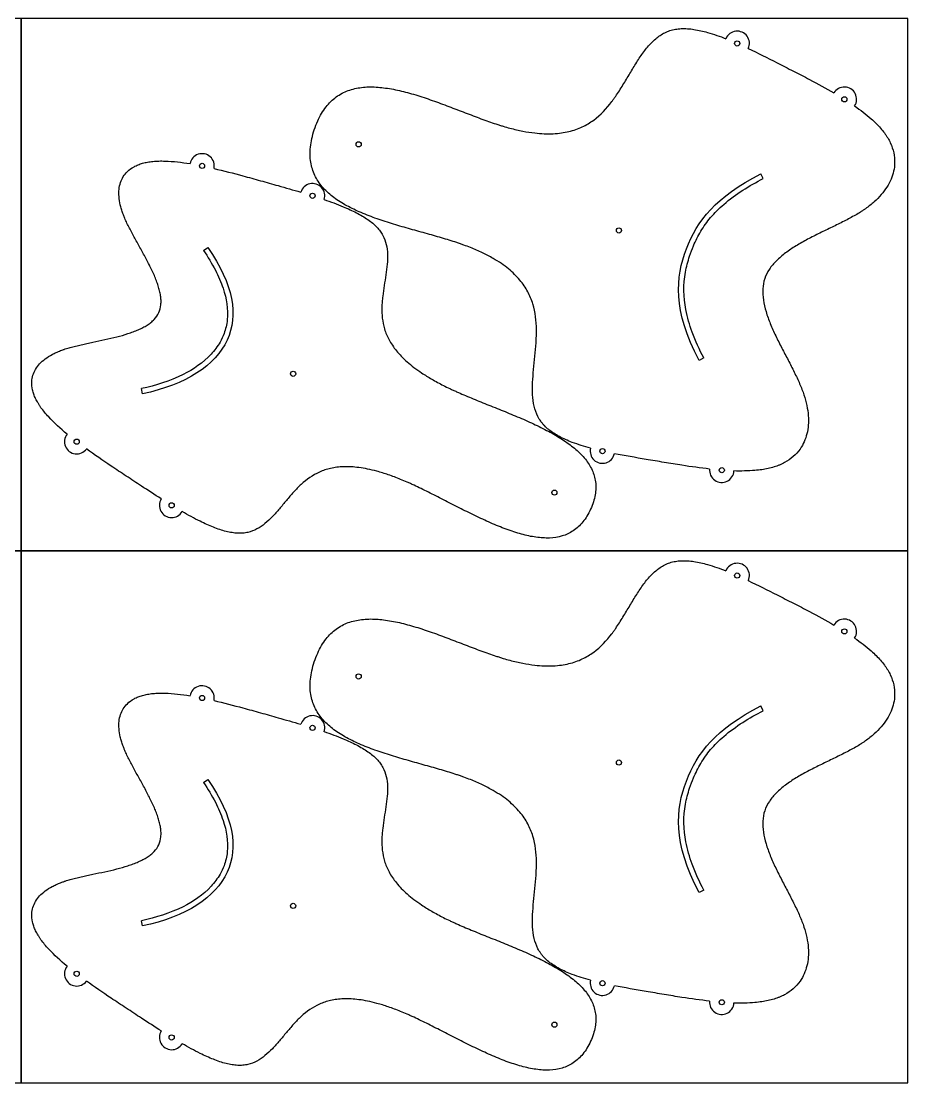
# Model space of a CAD drawing. Header units: inches. Extents: x 132 to 1257, y -131 to 658.
# Drawn here: x 850.9 to 950.9, y -10.6 to 109.1 of the extents above; entities that cross this region are included whole.
import ezdxf

# ---------------------------------------------------------------- set-up
doc = ezdxf.new("R2010")
doc.units = ezdxf.units.IN
doc.header["$MEASUREMENT"] = 0
doc.layers.add('Default', color=7, linetype='Continuous', true_color=0x000000)

msp = doc.modelspace()

# ---------------------------------------------------------------- linework, layer by layer
for p, q in [((934.62, 91.39), (934.35, 91.93)), ((871.48, 83.28), (871.98, 83.62)), ((927.92, 71.16), (927.38, 70.87)), ((864.59, 67.11), (864.47, 67.71)), ((934.62, 31.39), (934.35, 31.93)), ((871.48, 23.28), (871.98, 23.62)), ((927.92, 11.16), (927.38, 10.87)), ((864.59, 7.11), (864.47, 7.71))]:
    msp.add_line(p, q)
for centre in [(931.68, 106.63), (943.77, 100.33), (888.98, 95.25), (871.32, 92.82), (883.78, 89.45), (918.34, 85.54), (881.59, 69.38), (857.18, 61.72), (916.48, 60.66), (929.94, 58.51), (911.06, 55.98), (867.89, 54.54), (931.68, 46.63), (943.77, 40.33), (888.98, 35.25), (871.32, 32.82), (883.78, 29.45), (918.34, 25.54), (881.59, 9.38), (857.18, 1.72), (916.48, 0.66), (929.94, -1.49), (911.06, -4.02), (867.89, -5.46)]:
    msp.add_circle(centre, 0.291)
for centre, start, end in [((931.68, 106.63), 335.4871, 157.21), ((943.77, 100.33), 326.8059, 148.8202), ((871.32, 92.82), 347.7637, 169.0093), ((883.78, 89.45), 341.9477, 162.993), ((857.18, 61.72), 142.059, 323.3104), ((916.48, 60.66), 166.1957, 347.9195), ((929.94, 58.51), 174.5864, 356.5986), ((867.89, 54.54), 148.0812, 329.1259), ((931.68, 46.63), 335.4871, 157.21), ((943.77, 40.33), 326.8059, 148.8202), ((871.32, 32.82), 347.7637, 169.0093), ((883.78, 29.45), 341.9477, 162.993), ((857.18, 1.72), 142.059, 323.3104), ((916.48, 0.66), 166.1957, 347.9195), ((929.94, -1.49), 174.5864, 356.5986), ((867.89, -5.46), 148.0812, 329.1259)]:
    msp.add_arc(centre, 1.38, start, end)
for points, knots in [([(915.14, 60.99), (914.44, 61.18), (913.75, 61.39), (912.82, 61.74), (912.58, 61.85), (912.09, 62.06), (911.86, 62.17), (911.41, 62.41), (911.2, 62.54), (910.79, 62.8), (910.6, 62.93), (910.25, 63.22), (910.09, 63.37), (909.86, 63.61), (909.79, 63.69), (909.65, 63.85), (909.59, 63.93), (909.41, 64.19), (909.3, 64.36), (909.02, 64.92), (908.88, 65.31), (908.69, 66.14), (908.64, 66.58), (908.58, 67.47), (908.59, 67.94), (908.63, 68.88), (908.67, 69.37), (908.76, 70.35), (908.81, 70.85), (908.91, 71.85), (908.96, 72.35), (909.01, 73.11), (909.02, 73.36), (909.03, 73.73), (909.04, 73.86), (909.04, 74.1), (909.04, 74.23), (909.03, 75.33), (908.92, 76.3), (908.49, 77.73), (908.3, 78.18), (907.81, 79.1), (907.51, 79.54), (906.98, 80.17), (906.78, 80.38), (906.36, 80.8), (906.12, 81.01), (905.63, 81.42), (905.36, 81.62), (904.78, 82.01), (904.47, 82.2), (903.77, 82.61), (903.37, 82.82), (902.52, 83.23), (902.06, 83.43), (901.35, 83.71), (901.1, 83.8), (900.78, 83.92), (900.72, 83.94), (900.59, 83.99), (900.52, 84.01), (900.32, 84.08), (900.18, 84.13), (899.77, 84.26), (899.49, 84.35), (898.92, 84.53), (898.62, 84.62), (898.03, 84.79), (897.73, 84.88), (897.12, 85.05), (896.81, 85.14), (895.86, 85.4), (895.23, 85.58), (893.96, 85.94), (893.32, 86.13), (892.07, 86.52), (891.44, 86.72), (890.23, 87.15), (889.63, 87.39), (888.51, 87.88), (887.96, 88.15), (886.95, 88.72), (886.47, 89.03), (885.61, 89.7), (885.22, 90.07), (884.55, 90.86), (884.27, 91.29), (883.82, 92.22), (883.67, 92.71), (883.54, 93.5), (883.51, 93.78), (883.5, 94.35), (883.51, 94.65), (883.58, 95.26), (883.63, 95.58), (883.78, 96.23), (883.87, 96.57), (883.98, 96.9), (884.09, 97.24), (884.22, 97.56), (884.49, 98.18), (884.64, 98.46), (884.95, 98.99), (885.12, 99.24), (885.47, 99.69), (885.65, 99.9), (886.23, 100.45), (886.65, 100.76), (887.56, 101.24), (888.04, 101.42), (889.05, 101.65), (889.58, 101.71), (890.68, 101.74), (891.24, 101.7), (892.4, 101.56), (892.99, 101.45), (894.2, 101.17), (894.81, 101.01), (896.04, 100.63), (896.67, 100.42), (897.91, 99.99), (898.53, 99.75), (899.77, 99.29), (900.38, 99.05), (901.29, 98.7), (901.59, 98.59), (902.19, 98.36), (902.48, 98.25), (903.06, 98.04), (903.35, 97.93), (903.92, 97.73), (904.19, 97.64), (904.61, 97.5), (904.75, 97.46), (904.95, 97.39), (905.01, 97.37), (905.15, 97.33), (905.21, 97.31), (905.54, 97.21), (905.79, 97.14), (906.53, 96.95), (907.02, 96.83), (907.95, 96.65), (908.39, 96.58), (909.2, 96.49), (909.56, 96.46), (910.26, 96.43), (910.59, 96.43), (911.24, 96.46), (911.55, 96.49), (912.14, 96.58), (912.42, 96.63), (913.22, 96.82), (913.73, 97), (914.66, 97.44), (915.09, 97.69), (916.29, 98.58), (916.95, 99.29), (917.62, 100.17), (917.69, 100.27), (917.84, 100.47), (917.91, 100.57), (918.12, 100.88), (918.26, 101.09), (918.67, 101.73), (918.93, 102.16), (919.45, 103.02), (919.7, 103.45), (920.21, 104.29), (920.47, 104.71), (921, 105.49), (921.28, 105.87), (921.85, 106.55), (922.16, 106.87), (922.81, 107.42), (923.15, 107.66), (923.71, 107.93), (923.9, 108.01), (924.19, 108.11), (924.3, 108.14), (924.5, 108.19), (924.61, 108.21), (924.93, 108.27), (925.15, 108.29), (925.6, 108.31), (925.84, 108.3), (926.32, 108.27), (926.56, 108.25), (927.06, 108.17), (927.32, 108.12), (927.84, 108.01), (928.09, 107.94), (929.05, 107.67), (929.73, 107.43), (930.41, 107.16)], [22.654299, 22.654299, 22.654299, 22.654299, 25.624027, 25.624027, 26.717217, 26.717217, 27.790757, 27.790757, 28.804588, 28.804588, 29.761763, 29.761763, 30.669158, 30.669158, 31.107817, 31.107817, 31.538749, 31.538749, 32.388353, 32.388353, 34.101678, 34.101678, 35.893377, 35.893377, 37.794652, 37.794652, 39.791087, 39.791087, 41.84629, 41.84629, 43.930282, 43.930282, 44.966261, 44.966261, 45.481062, 45.481062, 45.993384, 45.993384, 50.036979, 50.036979, 52.08727, 52.08727, 54.281599, 54.281599, 55.467806, 55.467806, 56.737891, 56.737891, 58.108935, 58.108935, 59.597778, 59.597778, 61.44257, 61.44257, 63.48157, 63.48157, 64.581653, 64.581653, 64.865377, 64.865377, 65.152636, 65.152636, 65.737396, 65.737396, 66.944936, 66.944936, 68.197135, 68.197135, 69.48663, 69.48663, 70.805834, 70.805834, 73.502462, 73.502462, 76.217794, 76.217794, 78.89772, 78.89772, 81.488987, 81.488987, 83.94866, 83.94866, 86.254293, 86.254293, 88.418413, 88.418413, 90.505477, 90.505477, 92.638756, 92.638756, 93.769087, 93.769087, 94.976591, 94.976591, 96.283992, 96.283992, 97.712362, 97.712362, 97.712362, 99.140946, 99.140946, 100.448528, 100.448528, 101.656188, 101.656188, 102.786663, 102.786663, 104.920237, 104.920237, 107.007648, 107.007648, 109.172192, 109.172192, 111.478317, 111.478317, 113.938523, 113.938523, 116.530327, 116.530327, 119.210757, 119.210757, 121.92653, 121.92653, 124.623497, 124.623497, 125.942823, 125.942823, 127.232405, 127.232405, 128.484651, 128.484651, 129.692198, 129.692198, 130.276945, 130.276945, 130.564194, 130.564194, 130.847906, 130.847906, 131.947934, 131.947934, 133.98681, 133.98681, 135.831468, 135.831468, 137.319679, 137.319679, 138.690181, 138.690181, 139.959805, 139.959805, 141.145621, 141.145621, 143.339332, 143.339332, 145.389148, 145.389148, 149.431898, 149.431898, 149.944115, 149.944115, 150.45881, 150.45881, 151.494574, 151.494574, 153.578136, 153.578136, 155.632949, 155.632949, 157.629028, 157.629028, 159.530007, 159.530007, 161.321451, 161.321451, 163.034475, 163.034475, 163.883876, 163.883876, 164.314682, 164.314682, 164.753197, 164.753197, 165.660264, 165.660264, 166.617058, 166.617058, 167.630468, 167.630468, 168.703558, 168.703558, 169.796393, 169.796393, 172.770935, 172.770935, 172.770935, 172.770935]), ([(932.93, 106.05), (934, 105.55), (935.1, 105), (936.49, 104.29), (936.79, 104.14), (937.41, 103.82), (937.71, 103.67), (938.63, 103.2), (939.23, 102.89), (940.77, 102.08), (941.7, 101.57), (942.59, 101.05)], [176.525319, 176.525319, 176.525319, 176.525319, 181.504471, 181.504471, 182.918239, 182.918239, 184.3319, 184.3319, 187.138074, 187.138074, 191.454008, 191.454008, 191.454008, 191.454008]), ([(944.93, 99.58), (945.58, 99.12), (946.21, 98.65), (946.99, 97.96), (947.17, 97.78), (947.53, 97.43), (947.69, 97.26), (948, 96.9), (948.15, 96.72), (948.35, 96.44), (948.42, 96.35), (948.51, 96.21), (948.54, 96.17), (948.6, 96.08), (948.63, 96.03), (948.76, 95.8), (948.86, 95.62), (949.12, 95.06), (949.25, 94.69), (949.42, 93.92), (949.45, 93.54), (949.43, 92.52), (949.29, 91.91), (948.91, 91.02), (948.75, 90.72), (948.38, 90.14), (948.17, 89.85), (947.69, 89.29), (947.42, 89.02), (946.82, 88.49), (946.49, 88.23), (946.07, 87.93), (945.98, 87.87), (945.84, 87.78), (945.79, 87.75), (945.7, 87.68), (945.65, 87.65), (945.41, 87.5), (945.22, 87.38), (944.81, 87.15), (944.6, 87.04), (944.18, 86.81), (943.96, 86.7), (943.3, 86.36), (942.84, 86.13), (941.93, 85.69), (941.46, 85.47), (940.54, 85.02), (940.08, 84.78), (939.18, 84.31), (938.74, 84.06), (937.91, 83.55), (937.51, 83.29), (936.77, 82.73), (936.42, 82.44), (935.81, 81.83), (935.54, 81.51), (935.09, 80.84), (934.91, 80.48), (934.66, 79.73), (934.59, 79.34), (934.55, 78.53), (934.58, 78.11), (934.7, 77.25), (934.81, 76.81), (935.07, 75.93), (935.24, 75.47), (935.6, 74.57), (935.81, 74.11), (936.24, 73.2), (936.48, 72.73), (936.95, 71.82), (937.19, 71.37), (937.66, 70.47), (937.89, 70.01), (938.22, 69.35), (938.33, 69.13), (938.54, 68.69), (938.63, 68.47), (938.82, 68.05), (938.91, 67.83), (939.01, 67.57), (939.03, 67.52), (939.07, 67.41), (939.09, 67.36), (939.14, 67.2), (939.18, 67.1), (939.34, 66.6), (939.45, 66.2), (939.61, 65.42), (939.67, 65.04), (939.72, 64.3), (939.72, 63.95), (939.67, 63.26), (939.62, 62.93), (939.39, 61.99), (939.14, 61.41), (938.56, 60.58), (938.3, 60.29), (937.71, 59.78), (937.38, 59.55), (936.85, 59.26), (936.66, 59.17), (936.41, 59.07), (936.36, 59.05), (936.26, 59.01), (936.21, 58.99), (936.05, 58.93), (935.95, 58.9), (935.62, 58.8), (935.39, 58.74), (934.93, 58.64), (934.69, 58.6), (934.2, 58.53), (933.94, 58.5), (932.9, 58.41), (932.12, 58.4), (931.32, 58.42)], [195.225961, 195.225961, 195.225961, 195.225961, 198.45186, 198.45186, 199.501694, 199.501694, 200.501773, 200.501773, 201.451212, 201.451212, 201.909082, 201.909082, 202.133851, 202.133851, 202.356021, 202.356021, 203.220879, 203.220879, 204.861406, 204.861406, 206.432272, 206.432272, 209.033486, 209.033486, 210.40788, 210.40788, 211.873517, 211.873517, 213.452669, 213.452669, 215.162851, 215.162851, 215.612916, 215.612916, 215.841362, 215.841362, 216.072118, 216.072118, 217.017786, 217.017786, 217.996346, 217.996346, 219.003373, 219.003373, 221.070869, 221.070869, 223.194958, 223.194958, 225.309078, 225.309078, 227.368774, 227.368774, 229.332615, 229.332615, 231.172169, 231.172169, 232.884642, 232.884642, 234.510237, 234.510237, 236.135311, 236.135311, 237.847192, 237.847192, 239.686068, 239.686068, 241.649171, 241.649171, 243.708114, 243.708114, 245.821516, 245.821516, 247.944976, 247.944976, 250.011991, 250.011991, 251.018833, 251.018833, 251.997252, 251.997252, 252.942822, 252.942822, 253.173559, 253.173559, 253.401989, 253.401989, 253.852024, 253.852024, 255.562118, 255.562118, 257.141211, 257.141211, 258.606786, 258.606786, 259.981075, 259.981075, 262.581718, 262.581718, 264.152615, 264.152615, 265.792936, 265.792936, 266.657613, 266.657613, 266.87973, 266.87973, 267.104444, 267.104444, 267.562199, 267.562199, 268.511395, 268.511395, 269.511227, 269.511227, 270.560825, 270.560825, 273.794095, 273.794095, 273.794095, 273.794095]), ([(856.09, 62.57), (855.36, 63.2), (854.66, 63.82), (853.86, 64.68), (853.71, 64.86), (853.42, 65.21), (853.28, 65.38), (853.09, 65.64), (853.03, 65.73), (852.95, 65.86), (852.92, 65.9), (852.87, 65.99), (852.84, 66.03), (852.72, 66.24), (852.62, 66.41), (852.47, 66.74), (852.4, 66.91), (852.28, 67.24), (852.24, 67.4), (852.13, 67.87), (852.1, 68.18), (852.15, 68.99), (852.29, 69.45), (852.67, 70.1), (852.82, 70.31), (853.19, 70.7), (853.4, 70.89), (853.87, 71.24), (854.14, 71.41), (854.56, 71.63), (854.71, 71.71), (855.03, 71.85), (855.19, 71.92), (855.44, 72.02), (855.53, 72.05), (855.66, 72.1), (855.71, 72.11), (855.8, 72.15), (855.84, 72.16), (856.08, 72.24), (856.27, 72.3), (856.66, 72.41), (856.86, 72.46), (857.27, 72.56), (857.48, 72.61), (857.91, 72.71), (858.12, 72.76), (858.56, 72.85), (858.78, 72.9), (859.45, 73.04), (859.9, 73.13), (860.8, 73.33), (861.25, 73.43), (862.12, 73.65), (862.54, 73.77), (863.16, 73.97), (863.36, 74.04), (863.75, 74.19), (863.94, 74.26), (864.3, 74.42), (864.48, 74.5), (864.81, 74.68), (864.97, 74.77), (865.28, 74.96), (865.42, 75.06), (865.68, 75.28), (865.81, 75.39), (866.14, 75.73), (866.32, 75.98), (866.58, 76.56), (866.65, 76.86), (866.69, 77.33), (866.7, 77.5), (866.68, 77.84), (866.66, 78.01), (866.61, 78.37), (866.57, 78.55), (866.49, 78.91), (866.43, 79.1), (866.32, 79.48), (866.25, 79.67), (866.1, 80.06), (866.02, 80.25), (865.77, 80.85), (865.57, 81.25), (865.17, 82.05), (864.95, 82.46), (864.51, 83.26), (864.29, 83.66), (863.96, 84.26), (863.84, 84.46), (863.63, 84.85), (863.52, 85.04), (863.32, 85.43), (863.22, 85.62), (863.02, 86), (862.93, 86.18), (862.76, 86.55), (862.68, 86.73), (862.58, 86.96), (862.56, 87.01), (862.52, 87.09), (862.51, 87.14), (862.46, 87.27), (862.42, 87.36), (862.33, 87.61), (862.27, 87.78), (862.18, 88.11), (862.13, 88.28), (862.03, 88.74), (861.98, 89.05), (861.93, 89.64), (861.93, 89.92), (861.99, 90.45), (862.04, 90.71), (862.28, 91.42), (862.54, 91.83), (863.12, 92.39), (863.37, 92.58), (863.79, 92.81), (863.95, 92.88), (864.27, 93.01), (864.44, 93.07), (864.8, 93.17), (864.98, 93.21), (865.37, 93.28), (865.58, 93.31), (866, 93.35), (866.22, 93.36), (866.68, 93.38), (866.91, 93.37), (868.08, 93.34), (869.02, 93.22), (869.97, 93.08)], [198.121418, 198.121418, 198.121418, 198.121418, 202.286727, 202.286727, 203.327809, 203.327809, 204.302111, 204.302111, 204.765866, 204.765866, 204.991718, 204.991718, 205.213663, 205.213663, 206.063558, 206.063558, 206.858351, 206.858351, 207.605351, 207.605351, 208.99399, 208.99399, 211.179676, 211.179676, 212.31818, 212.31818, 213.55816, 213.55816, 214.935147, 214.935147, 215.68524, 215.68524, 216.478522, 216.478522, 216.89182, 216.89182, 217.102761, 217.102761, 217.316598, 217.316598, 218.199979, 218.199979, 219.12368, 219.12368, 220.081668, 220.081668, 221.067187, 221.067187, 222.073012, 222.073012, 224.115392, 224.115392, 226.140432, 226.140432, 228.093761, 228.093761, 229.031971, 229.031971, 229.933902, 229.933902, 230.795226, 230.795226, 231.61095, 231.61095, 232.383043, 232.383043, 233.114848, 233.114848, 234.498228, 234.498228, 235.881156, 235.881156, 236.612701, 236.612701, 237.384503, 237.384503, 238.199907, 238.199907, 239.060885, 239.060885, 239.962451, 239.962451, 240.900284, 240.900284, 242.852861, 242.852861, 244.877191, 244.877191, 246.918965, 246.918965, 247.924546, 247.924546, 248.909868, 248.909868, 249.867711, 249.867711, 250.791322, 250.791322, 251.674671, 251.674671, 251.888509, 251.888509, 252.099453, 252.099453, 252.512761, 252.512761, 253.306074, 253.306074, 254.056209, 254.056209, 255.4333, 255.4333, 256.673355, 256.673355, 257.811834, 257.811834, 259.996799, 259.996799, 261.385103, 261.385103, 262.13182, 262.13182, 262.92628, 262.92628, 263.7758, 263.7758, 264.688224, 264.688224, 265.66237, 265.66237, 266.703334, 266.703334, 270.876937, 270.876937, 270.876937, 270.876937]), ([(872.67, 92.53), (873.76, 92.27), (874.85, 91.99), (876.59, 91.52), (877.25, 91.34), (878.24, 91.06), (878.57, 90.97), (879.23, 90.78), (879.57, 90.69), (880.75, 90.35), (881.61, 90.11), (882.46, 89.86)], [274.979418, 274.979418, 274.979418, 274.979418, 279.962579, 279.962579, 282.991769, 282.991769, 284.518154, 284.518154, 286.044737, 286.044737, 289.987569, 289.987569, 289.987569, 289.987569]), ([(927.92, 71.16), (927.42, 72.1), (926.61, 73.87), (925.65, 77.11), (925.58, 80.08), (926.22, 82.46), (926.81, 84), (927.55, 85.49), (928.68, 87.08), (930.91, 89.28), (933.04, 90.58), (934.62, 91.39)], [0, 0, 0, 0, 1.051159, 1.918551, 3.309378, 3.926598, 4.331135, 4.934054, 5.560341, 6.2507, 8.000106, 8.000106, 8.000106, 8.000106]), ([(885.09, 89.03), (885.82, 88.78), (886.54, 88.51), (887.5, 88.11), (887.76, 88), (888.25, 87.77), (888.49, 87.66), (888.96, 87.42), (889.19, 87.29), (889.62, 87.03), (889.83, 86.9), (890.21, 86.63), (890.4, 86.5), (890.73, 86.21), (890.89, 86.07), (891.18, 85.77), (891.3, 85.62), (891.53, 85.31), (891.63, 85.15), (891.89, 84.66), (892.01, 84.32), (892.18, 83.6), (892.22, 83.24), (892.25, 82.49), (892.23, 82.11), (892.17, 81.34), (892.11, 80.94), (891.99, 80.15), (891.93, 79.74), (891.8, 78.93), (891.74, 78.53), (891.67, 77.91), (891.65, 77.71), (891.61, 77.3), (891.6, 77.09), (891.58, 76.05), (891.66, 75.24), (892.03, 74), (892.2, 73.6), (892.53, 72.99), (892.65, 72.79), (892.93, 72.37), (893.08, 72.17), (893.42, 71.75), (893.6, 71.55), (894, 71.13), (894.22, 70.93), (894.69, 70.51), (894.95, 70.3), (895.5, 69.89), (895.79, 69.68), (896.46, 69.23), (896.84, 69), (897.66, 68.53), (898.1, 68.29), (898.78, 67.94), (899.02, 67.83), (899.32, 67.68), (899.38, 67.65), (899.51, 67.59), (899.57, 67.56), (899.77, 67.48), (899.9, 67.42), (900.3, 67.24), (900.56, 67.12), (901.12, 66.89), (901.4, 66.77), (901.97, 66.53), (902.26, 66.41), (902.85, 66.17), (903.15, 66.05), (904.06, 65.69), (904.67, 65.45), (905.89, 64.95), (906.5, 64.7), (907.71, 64.18), (908.32, 63.91), (909.48, 63.36), (910.05, 63.08), (910.87, 62.63), (911.14, 62.48), (911.65, 62.17), (911.9, 62.01), (912.38, 61.69), (912.62, 61.53), (913.06, 61.19), (913.28, 61.02), (913.68, 60.67), (913.87, 60.49), (914.23, 60.13), (914.4, 59.94), (914.86, 59.37), (915.11, 58.96), (915.51, 58.1), (915.64, 57.66), (915.73, 56.95), (915.74, 56.71), (915.73, 56.22), (915.71, 55.97), (915.62, 55.46), (915.55, 55.19), (915.38, 54.65), (915.27, 54.38), (915.15, 54.11), (915.03, 53.84), (914.89, 53.58), (914.6, 53.1), (914.44, 52.88), (914.11, 52.47), (913.94, 52.29), (913.58, 51.96), (913.39, 51.81), (912.8, 51.42), (912.38, 51.22), (911.47, 50.95), (910.99, 50.88), (910.26, 50.85), (910.01, 50.86), (909.5, 50.88), (909.24, 50.91), (908.71, 50.99), (908.44, 51.03), (907.89, 51.15), (907.62, 51.22), (907.06, 51.37), (906.78, 51.46), (906.21, 51.64), (905.92, 51.74), (905.04, 52.07), (904.45, 52.31), (903.27, 52.83), (902.68, 53.11), (901.49, 53.68), (900.9, 53.98), (899.72, 54.57), (899.13, 54.87), (898.26, 55.32), (897.97, 55.46), (897.41, 55.75), (897.13, 55.89), (896.57, 56.17), (896.3, 56.3), (895.76, 56.56), (895.49, 56.69), (895.1, 56.87), (894.97, 56.93), (894.77, 57.02), (894.71, 57.05), (894.58, 57.1), (894.52, 57.13), (894.21, 57.27), (893.96, 57.37), (893.25, 57.66), (892.79, 57.83), (891.9, 58.14), (891.47, 58.27), (890.69, 58.48), (890.34, 58.57), (889.67, 58.7), (889.35, 58.76), (888.72, 58.84), (888.42, 58.87), (887.85, 58.9), (887.57, 58.9), (887.04, 58.89), (886.78, 58.87), (886.29, 58.8), (886.05, 58.76), (885.38, 58.61), (884.96, 58.47), (883.79, 57.94), (883.12, 57.47), (882.36, 56.77), (882.21, 56.62), (881.92, 56.33), (881.78, 56.18), (881.36, 55.72), (881.1, 55.41), (880.57, 54.78), (880.31, 54.46), (879.79, 53.85), (879.53, 53.55), (878.99, 53), (878.71, 52.73), (878.13, 52.26), (877.83, 52.05), (877.18, 51.71), (876.85, 51.58), (876.31, 51.45), (876.12, 51.42), (875.73, 51.39), (875.54, 51.39), (875.12, 51.4), (874.91, 51.43), (874.48, 51.5), (874.25, 51.54), (873.8, 51.66), (873.56, 51.73), (873.08, 51.89), (872.84, 51.98), (872.35, 52.17), (872.11, 52.27), (871.61, 52.5), (871.36, 52.62), (870.42, 53.08), (869.75, 53.45), (869.08, 53.84)], [20.470084, 20.470084, 20.470084, 20.470084, 23.875008, 23.875008, 25.112976, 25.112976, 26.290649, 26.290649, 27.442927, 27.442927, 28.523872, 28.523872, 29.533369, 29.533369, 30.474449, 30.474449, 31.359844, 31.359844, 32.195861, 32.195861, 33.816384, 33.816384, 35.443695, 35.443695, 37.134021, 37.134021, 38.893504, 38.893504, 40.698082, 40.698082, 42.534906, 42.534906, 43.452073, 43.452073, 44.366451, 44.366451, 48.090627, 48.090627, 50.066093, 50.066093, 51.129469, 51.129469, 52.265869, 52.265869, 53.489951, 53.489951, 54.819638, 54.819638, 56.271103, 56.271103, 57.860073, 57.860073, 59.840212, 59.840212, 62.036698, 62.036698, 63.223333, 63.223333, 63.529501, 63.529501, 63.839511, 63.839511, 64.470639, 64.470639, 65.774014, 65.774014, 67.125597, 67.125597, 68.517367, 68.517367, 69.941134, 69.941134, 72.851485, 72.851485, 75.790446, 75.790446, 78.682954, 78.682954, 81.477479, 81.477479, 82.826869, 82.826869, 84.133532, 84.133532, 85.393432, 85.393432, 86.601896, 86.601896, 87.760868, 87.760868, 88.873064, 88.873064, 90.98766, 90.98766, 93.053425, 93.053425, 94.111386, 94.111386, 95.223549, 95.223549, 96.415698, 96.415698, 97.712362, 97.712362, 97.712362, 99.008942, 99.008942, 100.201003, 100.201003, 101.313076, 101.313076, 102.370956, 102.370956, 104.436599, 104.436599, 106.551137, 106.551137, 107.663329, 107.663329, 108.822307, 108.822307, 110.030783, 110.030783, 111.290698, 111.290698, 112.597374, 112.597374, 113.946772, 113.946772, 116.741282, 116.741282, 119.633716, 119.633716, 122.57252, 122.57252, 125.482613, 125.482613, 126.906206, 126.906206, 128.297771, 128.297771, 129.649118, 129.649118, 130.95222, 130.95222, 131.583198, 131.583198, 131.893131, 131.893131, 132.199218, 132.199218, 133.385538, 133.385538, 135.581408, 135.581408, 137.560957, 137.560957, 139.148884, 139.148884, 140.599431, 140.599431, 141.928313, 141.928313, 143.151691, 143.151691, 144.287472, 144.287472, 145.350301, 145.350301, 147.324835, 147.324835, 151.04739, 151.04739, 151.961384, 151.961384, 152.878166, 152.878166, 154.714221, 154.714221, 156.518068, 156.518068, 158.276856, 158.276856, 159.966539, 159.966539, 161.593214, 161.593214, 163.213001, 163.213001, 164.048567, 164.048567, 164.933463, 164.933463, 165.873934, 165.873934, 166.882762, 166.882762, 167.962988, 167.962988, 169.114509, 169.114509, 170.291528, 170.291528, 171.528833, 171.528833, 174.938648, 174.938648, 174.938648, 174.938648]), ([(871.48, 83.28), (871.97, 82.56), (872.81, 81.19), (873.95, 78.62), (874.38, 76.12), (873.9, 74.05), (873.28, 72.75), (871.92, 70.94), (868.95, 68.93), (866.09, 68.05), (864.47, 67.71)], [0, 0, 0, 0, 0.852762, 1.582994, 2.767677, 3.290581, 3.641141, 4.195884, 5.485909, 7.119312, 7.119312, 7.119312, 7.119312]), ([(866.72, 55.27), (865.97, 55.75), (865.23, 56.23), (864.2, 56.9), (863.91, 57.09), (863.34, 57.47), (863.05, 57.66), (862.19, 58.22), (861.62, 58.6), (860.12, 59.6), (859.19, 60.24), (858.28, 60.9)], [179.014965, 179.014965, 179.014965, 179.014965, 182.948712, 182.948712, 184.474776, 184.474776, 186.000676, 186.000676, 189.029001, 189.029001, 194.020012, 194.020012, 194.020012, 194.020012]), ([(928.57, 58.64), (927.54, 58.75), (926.49, 58.9), (924.78, 59.16), (924.11, 59.27), (923.1, 59.44), (922.76, 59.5), (922.08, 59.61), (921.74, 59.67), (920.2, 59.93), (918.99, 60.14), (917.83, 60.37)], [3.971599, 3.971599, 3.971599, 3.971599, 8.279163, 8.279163, 11.085528, 11.085528, 12.49933, 12.49933, 13.913271, 13.913271, 18.900227, 18.900227, 18.900227, 18.900227]), ([(915.14, 0.99), (914.44, 1.18), (913.75, 1.39), (912.82, 1.74), (912.58, 1.85), (912.09, 2.06), (911.86, 2.17), (911.41, 2.41), (911.2, 2.54), (910.79, 2.8), (910.6, 2.93), (910.25, 3.22), (910.09, 3.37), (909.86, 3.61), (909.79, 3.69), (909.65, 3.85), (909.59, 3.93), (909.41, 4.19), (909.3, 4.36), (909.02, 4.92), (908.88, 5.31), (908.69, 6.14), (908.64, 6.58), (908.58, 7.47), (908.59, 7.94), (908.63, 8.88), (908.67, 9.37), (908.76, 10.35), (908.81, 10.85), (908.91, 11.85), (908.96, 12.35), (909.01, 13.11), (909.02, 13.36), (909.03, 13.73), (909.04, 13.86), (909.04, 14.1), (909.04, 14.23), (909.03, 15.33), (908.92, 16.3), (908.49, 17.73), (908.3, 18.18), (907.81, 19.1), (907.51, 19.54), (906.98, 20.17), (906.78, 20.38), (906.36, 20.8), (906.12, 21.01), (905.63, 21.42), (905.36, 21.62), (904.78, 22.01), (904.47, 22.2), (903.77, 22.61), (903.37, 22.82), (902.52, 23.23), (902.06, 23.43), (901.35, 23.71), (901.1, 23.8), (900.78, 23.92), (900.72, 23.94), (900.59, 23.99), (900.52, 24.01), (900.32, 24.08), (900.18, 24.13), (899.77, 24.26), (899.49, 24.35), (898.92, 24.53), (898.62, 24.62), (898.03, 24.79), (897.73, 24.88), (897.12, 25.05), (896.81, 25.14), (895.86, 25.4), (895.23, 25.58), (893.96, 25.94), (893.32, 26.13), (892.07, 26.52), (891.44, 26.72), (890.23, 27.15), (889.63, 27.39), (888.51, 27.88), (887.96, 28.15), (886.95, 28.72), (886.47, 29.03), (885.61, 29.7), (885.22, 30.07), (884.55, 30.86), (884.27, 31.29), (883.82, 32.22), (883.67, 32.71), (883.54, 33.5), (883.51, 33.78), (883.5, 34.35), (883.51, 34.65), (883.58, 35.26), (883.63, 35.58), (883.78, 36.23), (883.87, 36.57), (883.98, 36.9), (884.09, 37.24), (884.22, 37.56), (884.49, 38.18), (884.64, 38.46), (884.95, 38.99), (885.12, 39.24), (885.47, 39.69), (885.65, 39.9), (886.23, 40.45), (886.65, 40.76), (887.56, 41.24), (888.04, 41.42), (889.05, 41.65), (889.58, 41.71), (890.68, 41.74), (891.24, 41.7), (892.4, 41.56), (892.99, 41.45), (894.2, 41.17), (894.81, 41.01), (896.04, 40.63), (896.67, 40.42), (897.91, 39.99), (898.53, 39.75), (899.77, 39.29), (900.38, 39.05), (901.29, 38.7), (901.59, 38.59), (902.19, 38.36), (902.48, 38.25), (903.06, 38.04), (903.35, 37.93), (903.92, 37.73), (904.19, 37.64), (904.61, 37.5), (904.75, 37.46), (904.95, 37.39), (905.01, 37.37), (905.15, 37.33), (905.21, 37.31), (905.54, 37.21), (905.79, 37.14), (906.53, 36.95), (907.02, 36.83), (907.95, 36.65), (908.39, 36.58), (909.2, 36.49), (909.56, 36.46), (910.26, 36.43), (910.59, 36.43), (911.24, 36.46), (911.55, 36.49), (912.14, 36.58), (912.42, 36.63), (913.22, 36.82), (913.73, 37), (914.66, 37.44), (915.09, 37.69), (916.29, 38.58), (916.95, 39.29), (917.62, 40.17), (917.69, 40.27), (917.84, 40.47), (917.91, 40.57), (918.12, 40.88), (918.26, 41.09), (918.67, 41.73), (918.93, 42.16), (919.45, 43.02), (919.7, 43.45), (920.21, 44.29), (920.47, 44.71), (921, 45.49), (921.28, 45.87), (921.85, 46.55), (922.16, 46.87), (922.81, 47.42), (923.15, 47.66), (923.71, 47.93), (923.9, 48.01), (924.19, 48.11), (924.3, 48.14), (924.5, 48.19), (924.61, 48.21), (924.93, 48.27), (925.15, 48.29), (925.6, 48.31), (925.84, 48.3), (926.32, 48.27), (926.56, 48.25), (927.06, 48.17), (927.32, 48.12), (927.84, 48.01), (928.09, 47.94), (929.05, 47.67), (929.73, 47.43), (930.41, 47.16)], [22.654299, 22.654299, 22.654299, 22.654299, 25.624027, 25.624027, 26.717217, 26.717217, 27.790757, 27.790757, 28.804588, 28.804588, 29.761763, 29.761763, 30.669158, 30.669158, 31.107817, 31.107817, 31.538749, 31.538749, 32.388353, 32.388353, 34.101678, 34.101678, 35.893377, 35.893377, 37.794652, 37.794652, 39.791087, 39.791087, 41.84629, 41.84629, 43.930282, 43.930282, 44.966261, 44.966261, 45.481062, 45.481062, 45.993384, 45.993384, 50.036979, 50.036979, 52.08727, 52.08727, 54.281599, 54.281599, 55.467806, 55.467806, 56.737891, 56.737891, 58.108935, 58.108935, 59.597778, 59.597778, 61.44257, 61.44257, 63.48157, 63.48157, 64.581653, 64.581653, 64.865377, 64.865377, 65.152636, 65.152636, 65.737396, 65.737396, 66.944936, 66.944936, 68.197135, 68.197135, 69.48663, 69.48663, 70.805834, 70.805834, 73.502462, 73.502462, 76.217794, 76.217794, 78.89772, 78.89772, 81.488987, 81.488987, 83.94866, 83.94866, 86.254293, 86.254293, 88.418413, 88.418413, 90.505477, 90.505477, 92.638756, 92.638756, 93.769087, 93.769087, 94.976591, 94.976591, 96.283992, 96.283992, 97.712362, 97.712362, 97.712362, 99.140946, 99.140946, 100.448528, 100.448528, 101.656188, 101.656188, 102.786663, 102.786663, 104.920237, 104.920237, 107.007648, 107.007648, 109.172192, 109.172192, 111.478317, 111.478317, 113.938523, 113.938523, 116.530327, 116.530327, 119.210757, 119.210757, 121.92653, 121.92653, 124.623497, 124.623497, 125.942823, 125.942823, 127.232405, 127.232405, 128.484651, 128.484651, 129.692198, 129.692198, 130.276945, 130.276945, 130.564194, 130.564194, 130.847906, 130.847906, 131.947934, 131.947934, 133.98681, 133.98681, 135.831468, 135.831468, 137.319679, 137.319679, 138.690181, 138.690181, 139.959805, 139.959805, 141.145621, 141.145621, 143.339332, 143.339332, 145.389148, 145.389148, 149.431898, 149.431898, 149.944115, 149.944115, 150.45881, 150.45881, 151.494574, 151.494574, 153.578136, 153.578136, 155.632949, 155.632949, 157.629028, 157.629028, 159.530007, 159.530007, 161.321451, 161.321451, 163.034475, 163.034475, 163.883876, 163.883876, 164.314682, 164.314682, 164.753197, 164.753197, 165.660264, 165.660264, 166.617058, 166.617058, 167.630468, 167.630468, 168.703558, 168.703558, 169.796393, 169.796393, 172.770935, 172.770935, 172.770935, 172.770935]), ([(932.93, 46.05), (934, 45.55), (935.1, 45), (936.49, 44.29), (936.79, 44.14), (937.41, 43.82), (937.71, 43.67), (938.63, 43.2), (939.23, 42.89), (940.77, 42.08), (941.7, 41.57), (942.59, 41.05)], [176.525319, 176.525319, 176.525319, 176.525319, 181.504471, 181.504471, 182.918239, 182.918239, 184.3319, 184.3319, 187.138074, 187.138074, 191.454008, 191.454008, 191.454008, 191.454008]), ([(944.93, 39.58), (945.58, 39.12), (946.21, 38.65), (946.99, 37.96), (947.17, 37.78), (947.53, 37.43), (947.69, 37.26), (948, 36.9), (948.15, 36.72), (948.35, 36.44), (948.42, 36.35), (948.51, 36.21), (948.54, 36.17), (948.6, 36.08), (948.63, 36.03), (948.76, 35.8), (948.86, 35.62), (949.12, 35.06), (949.25, 34.69), (949.42, 33.92), (949.45, 33.54), (949.43, 32.52), (949.29, 31.91), (948.91, 31.02), (948.75, 30.72), (948.38, 30.14), (948.17, 29.85), (947.69, 29.29), (947.42, 29.02), (946.82, 28.49), (946.49, 28.23), (946.07, 27.93), (945.98, 27.87), (945.84, 27.78), (945.79, 27.75), (945.7, 27.68), (945.65, 27.65), (945.41, 27.5), (945.22, 27.38), (944.81, 27.15), (944.6, 27.04), (944.18, 26.81), (943.96, 26.7), (943.3, 26.36), (942.84, 26.13), (941.93, 25.69), (941.46, 25.47), (940.54, 25.02), (940.08, 24.78), (939.18, 24.31), (938.74, 24.06), (937.91, 23.55), (937.51, 23.29), (936.77, 22.73), (936.42, 22.44), (935.81, 21.83), (935.54, 21.51), (935.09, 20.84), (934.91, 20.48), (934.66, 19.73), (934.59, 19.34), (934.55, 18.53), (934.58, 18.11), (934.7, 17.25), (934.81, 16.81), (935.07, 15.93), (935.24, 15.47), (935.6, 14.57), (935.81, 14.11), (936.24, 13.2), (936.48, 12.73), (936.95, 11.82), (937.19, 11.37), (937.66, 10.47), (937.89, 10.01), (938.22, 9.35), (938.33, 9.13), (938.54, 8.69), (938.63, 8.47), (938.82, 8.05), (938.91, 7.83), (939.01, 7.57), (939.03, 7.52), (939.07, 7.41), (939.09, 7.36), (939.14, 7.2), (939.18, 7.1), (939.34, 6.6), (939.45, 6.2), (939.61, 5.42), (939.67, 5.04), (939.72, 4.3), (939.72, 3.95), (939.67, 3.26), (939.62, 2.93), (939.39, 1.99), (939.14, 1.41), (938.56, 0.58), (938.3, 0.29), (937.71, -0.22), (937.38, -0.45), (936.85, -0.74), (936.66, -0.83), (936.41, -0.93), (936.36, -0.95), (936.26, -0.99), (936.21, -1.01), (936.05, -1.07), (935.95, -1.1), (935.62, -1.2), (935.39, -1.26), (934.93, -1.36), (934.69, -1.4), (934.2, -1.47), (933.94, -1.5), (932.9, -1.59), (932.12, -1.6), (931.32, -1.58)], [195.225961, 195.225961, 195.225961, 195.225961, 198.45186, 198.45186, 199.501694, 199.501694, 200.501773, 200.501773, 201.451212, 201.451212, 201.909082, 201.909082, 202.133851, 202.133851, 202.356021, 202.356021, 203.220879, 203.220879, 204.861406, 204.861406, 206.432272, 206.432272, 209.033486, 209.033486, 210.40788, 210.40788, 211.873517, 211.873517, 213.452669, 213.452669, 215.162851, 215.162851, 215.612916, 215.612916, 215.841362, 215.841362, 216.072118, 216.072118, 217.017786, 217.017786, 217.996346, 217.996346, 219.003373, 219.003373, 221.070869, 221.070869, 223.194958, 223.194958, 225.309078, 225.309078, 227.368774, 227.368774, 229.332615, 229.332615, 231.172169, 231.172169, 232.884642, 232.884642, 234.510237, 234.510237, 236.135311, 236.135311, 237.847192, 237.847192, 239.686068, 239.686068, 241.649171, 241.649171, 243.708114, 243.708114, 245.821516, 245.821516, 247.944976, 247.944976, 250.011991, 250.011991, 251.018833, 251.018833, 251.997252, 251.997252, 252.942822, 252.942822, 253.173559, 253.173559, 253.401989, 253.401989, 253.852024, 253.852024, 255.562118, 255.562118, 257.141211, 257.141211, 258.606786, 258.606786, 259.981075, 259.981075, 262.581718, 262.581718, 264.152615, 264.152615, 265.792936, 265.792936, 266.657613, 266.657613, 266.87973, 266.87973, 267.104444, 267.104444, 267.562199, 267.562199, 268.511395, 268.511395, 269.511227, 269.511227, 270.560825, 270.560825, 273.794095, 273.794095, 273.794095, 273.794095]), ([(856.09, 2.57), (855.36, 3.2), (854.66, 3.82), (853.86, 4.68), (853.71, 4.86), (853.42, 5.21), (853.28, 5.38), (853.09, 5.64), (853.03, 5.73), (852.95, 5.86), (852.92, 5.9), (852.87, 5.99), (852.84, 6.03), (852.72, 6.24), (852.62, 6.41), (852.47, 6.74), (852.4, 6.91), (852.28, 7.24), (852.24, 7.4), (852.13, 7.87), (852.1, 8.18), (852.15, 8.99), (852.29, 9.45), (852.67, 10.1), (852.82, 10.31), (853.19, 10.7), (853.4, 10.89), (853.87, 11.24), (854.14, 11.41), (854.56, 11.63), (854.71, 11.71), (855.03, 11.85), (855.19, 11.92), (855.44, 12.02), (855.53, 12.05), (855.66, 12.1), (855.71, 12.11), (855.8, 12.15), (855.84, 12.16), (856.08, 12.24), (856.27, 12.3), (856.66, 12.41), (856.86, 12.46), (857.27, 12.56), (857.48, 12.61), (857.91, 12.71), (858.12, 12.76), (858.56, 12.85), (858.78, 12.9), (859.45, 13.04), (859.9, 13.13), (860.8, 13.33), (861.25, 13.43), (862.12, 13.65), (862.54, 13.77), (863.16, 13.97), (863.36, 14.04), (863.75, 14.19), (863.94, 14.26), (864.3, 14.42), (864.48, 14.5), (864.81, 14.68), (864.97, 14.77), (865.28, 14.96), (865.42, 15.06), (865.68, 15.28), (865.81, 15.39), (866.14, 15.73), (866.32, 15.98), (866.58, 16.56), (866.65, 16.86), (866.69, 17.33), (866.7, 17.5), (866.68, 17.84), (866.66, 18.01), (866.61, 18.37), (866.57, 18.55), (866.49, 18.91), (866.43, 19.1), (866.32, 19.48), (866.25, 19.67), (866.1, 20.06), (866.02, 20.25), (865.77, 20.85), (865.57, 21.25), (865.17, 22.05), (864.95, 22.46), (864.51, 23.26), (864.29, 23.66), (863.96, 24.26), (863.84, 24.46), (863.63, 24.85), (863.52, 25.04), (863.32, 25.43), (863.22, 25.62), (863.02, 26), (862.93, 26.18), (862.76, 26.55), (862.68, 26.73), (862.58, 26.96), (862.56, 27.01), (862.52, 27.09), (862.51, 27.14), (862.46, 27.27), (862.42, 27.36), (862.33, 27.61), (862.27, 27.78), (862.18, 28.11), (862.13, 28.28), (862.03, 28.74), (861.98, 29.05), (861.93, 29.64), (861.93, 29.92), (861.99, 30.45), (862.04, 30.71), (862.28, 31.42), (862.54, 31.83), (863.12, 32.39), (863.37, 32.58), (863.79, 32.81), (863.95, 32.88), (864.27, 33.01), (864.44, 33.07), (864.8, 33.17), (864.98, 33.21), (865.37, 33.28), (865.58, 33.31), (866, 33.35), (866.22, 33.36), (866.68, 33.38), (866.91, 33.37), (868.08, 33.34), (869.02, 33.22), (869.97, 33.08)], [198.121418, 198.121418, 198.121418, 198.121418, 202.286727, 202.286727, 203.327809, 203.327809, 204.302111, 204.302111, 204.765866, 204.765866, 204.991718, 204.991718, 205.213663, 205.213663, 206.063558, 206.063558, 206.858351, 206.858351, 207.605351, 207.605351, 208.99399, 208.99399, 211.179676, 211.179676, 212.31818, 212.31818, 213.55816, 213.55816, 214.935147, 214.935147, 215.68524, 215.68524, 216.478522, 216.478522, 216.89182, 216.89182, 217.102761, 217.102761, 217.316598, 217.316598, 218.199979, 218.199979, 219.12368, 219.12368, 220.081668, 220.081668, 221.067187, 221.067187, 222.073012, 222.073012, 224.115392, 224.115392, 226.140432, 226.140432, 228.093761, 228.093761, 229.031971, 229.031971, 229.933902, 229.933902, 230.795226, 230.795226, 231.61095, 231.61095, 232.383043, 232.383043, 233.114848, 233.114848, 234.498228, 234.498228, 235.881156, 235.881156, 236.612701, 236.612701, 237.384503, 237.384503, 238.199907, 238.199907, 239.060885, 239.060885, 239.962451, 239.962451, 240.900284, 240.900284, 242.852861, 242.852861, 244.877191, 244.877191, 246.918965, 246.918965, 247.924546, 247.924546, 248.909868, 248.909868, 249.867711, 249.867711, 250.791322, 250.791322, 251.674671, 251.674671, 251.888509, 251.888509, 252.099453, 252.099453, 252.512761, 252.512761, 253.306074, 253.306074, 254.056209, 254.056209, 255.4333, 255.4333, 256.673355, 256.673355, 257.811834, 257.811834, 259.996799, 259.996799, 261.385103, 261.385103, 262.13182, 262.13182, 262.92628, 262.92628, 263.7758, 263.7758, 264.688224, 264.688224, 265.66237, 265.66237, 266.703334, 266.703334, 270.876937, 270.876937, 270.876937, 270.876937]), ([(872.67, 32.53), (873.76, 32.27), (874.85, 31.99), (876.59, 31.52), (877.25, 31.34), (878.24, 31.06), (878.57, 30.97), (879.23, 30.78), (879.57, 30.69), (880.75, 30.35), (881.61, 30.11), (882.46, 29.86)], [274.979418, 274.979418, 274.979418, 274.979418, 279.962579, 279.962579, 282.991769, 282.991769, 284.518154, 284.518154, 286.044737, 286.044737, 289.987569, 289.987569, 289.987569, 289.987569]), ([(927.92, 11.16), (927.42, 12.1), (926.61, 13.87), (925.65, 17.11), (925.58, 20.08), (926.22, 22.46), (926.81, 24), (927.55, 25.49), (928.68, 27.08), (930.91, 29.28), (933.04, 30.58), (934.62, 31.39)], [0, 0, 0, 0, 1.051159, 1.918551, 3.309378, 3.926598, 4.331135, 4.934054, 5.560341, 6.2507, 8.000106, 8.000106, 8.000106, 8.000106]), ([(885.09, 29.03), (885.82, 28.78), (886.54, 28.51), (887.5, 28.11), (887.76, 28), (888.25, 27.77), (888.49, 27.66), (888.96, 27.42), (889.19, 27.29), (889.62, 27.03), (889.83, 26.9), (890.21, 26.63), (890.4, 26.5), (890.73, 26.21), (890.89, 26.07), (891.18, 25.77), (891.3, 25.62), (891.53, 25.31), (891.63, 25.15), (891.89, 24.66), (892.01, 24.32), (892.18, 23.6), (892.22, 23.24), (892.25, 22.49), (892.23, 22.11), (892.17, 21.34), (892.11, 20.94), (891.99, 20.15), (891.93, 19.74), (891.8, 18.93), (891.74, 18.53), (891.67, 17.91), (891.65, 17.71), (891.61, 17.3), (891.6, 17.09), (891.58, 16.05), (891.66, 15.24), (892.03, 14), (892.2, 13.6), (892.53, 12.99), (892.65, 12.79), (892.93, 12.37), (893.08, 12.17), (893.42, 11.75), (893.6, 11.55), (894, 11.13), (894.22, 10.93), (894.69, 10.51), (894.95, 10.3), (895.5, 9.89), (895.79, 9.68), (896.46, 9.23), (896.84, 9), (897.66, 8.53), (898.1, 8.29), (898.78, 7.94), (899.02, 7.83), (899.32, 7.68), (899.38, 7.65), (899.51, 7.59), (899.57, 7.56), (899.77, 7.48), (899.9, 7.42), (900.3, 7.24), (900.56, 7.12), (901.12, 6.89), (901.4, 6.77), (901.97, 6.53), (902.26, 6.41), (902.85, 6.17), (903.15, 6.05), (904.06, 5.69), (904.67, 5.45), (905.89, 4.95), (906.5, 4.7), (907.71, 4.18), (908.32, 3.91), (909.48, 3.36), (910.05, 3.08), (910.87, 2.63), (911.14, 2.48), (911.65, 2.17), (911.9, 2.01), (912.38, 1.69), (912.62, 1.53), (913.06, 1.19), (913.28, 1.02), (913.68, 0.67), (913.87, 0.49), (914.23, 0.13), (914.4, -0.06), (914.86, -0.63), (915.11, -1.04), (915.51, -1.9), (915.64, -2.34), (915.73, -3.05), (915.74, -3.29), (915.73, -3.78), (915.71, -4.03), (915.62, -4.54), (915.55, -4.81), (915.38, -5.35), (915.27, -5.62), (915.15, -5.89), (915.03, -6.16), (914.89, -6.42), (914.6, -6.9), (914.44, -7.12), (914.11, -7.53), (913.94, -7.71), (913.58, -8.04), (913.39, -8.19), (912.8, -8.58), (912.38, -8.78), (911.47, -9.05), (910.99, -9.12), (910.26, -9.15), (910.01, -9.14), (909.5, -9.12), (909.24, -9.09), (908.71, -9.01), (908.44, -8.97), (907.89, -8.85), (907.62, -8.78), (907.06, -8.63), (906.78, -8.54), (906.21, -8.36), (905.92, -8.26), (905.04, -7.93), (904.45, -7.69), (903.27, -7.17), (902.68, -6.89), (901.49, -6.32), (900.9, -6.02), (899.72, -5.43), (899.13, -5.13), (898.26, -4.68), (897.97, -4.54), (897.41, -4.25), (897.13, -4.11), (896.57, -3.83), (896.3, -3.7), (895.76, -3.44), (895.49, -3.31), (895.1, -3.13), (894.97, -3.07), (894.77, -2.98), (894.71, -2.95), (894.58, -2.9), (894.52, -2.87), (894.21, -2.73), (893.96, -2.63), (893.25, -2.34), (892.79, -2.17), (891.9, -1.86), (891.47, -1.73), (890.69, -1.52), (890.34, -1.43), (889.67, -1.3), (889.35, -1.24), (888.72, -1.16), (888.42, -1.13), (887.85, -1.1), (887.57, -1.1), (887.04, -1.11), (886.78, -1.13), (886.29, -1.2), (886.05, -1.24), (885.38, -1.39), (884.96, -1.53), (883.79, -2.06), (883.12, -2.53), (882.36, -3.23), (882.21, -3.38), (881.92, -3.67), (881.78, -3.82), (881.36, -4.28), (881.1, -4.59), (880.57, -5.22), (880.31, -5.54), (879.79, -6.15), (879.53, -6.45), (878.99, -7), (878.71, -7.27), (878.13, -7.74), (877.83, -7.95), (877.18, -8.29), (876.85, -8.42), (876.31, -8.55), (876.12, -8.58), (875.73, -8.61), (875.54, -8.61), (875.12, -8.6), (874.91, -8.57), (874.48, -8.5), (874.25, -8.46), (873.8, -8.34), (873.56, -8.27), (873.08, -8.11), (872.84, -8.02), (872.35, -7.83), (872.11, -7.73), (871.61, -7.5), (871.36, -7.38), (870.42, -6.92), (869.75, -6.55), (869.08, -6.16)], [20.470084, 20.470084, 20.470084, 20.470084, 23.875008, 23.875008, 25.112976, 25.112976, 26.290649, 26.290649, 27.442927, 27.442927, 28.523872, 28.523872, 29.533369, 29.533369, 30.474449, 30.474449, 31.359844, 31.359844, 32.195861, 32.195861, 33.816384, 33.816384, 35.443695, 35.443695, 37.134021, 37.134021, 38.893504, 38.893504, 40.698082, 40.698082, 42.534906, 42.534906, 43.452073, 43.452073, 44.366451, 44.366451, 48.090627, 48.090627, 50.066093, 50.066093, 51.129469, 51.129469, 52.265869, 52.265869, 53.489951, 53.489951, 54.819638, 54.819638, 56.271103, 56.271103, 57.860073, 57.860073, 59.840212, 59.840212, 62.036698, 62.036698, 63.223333, 63.223333, 63.529501, 63.529501, 63.839511, 63.839511, 64.470639, 64.470639, 65.774014, 65.774014, 67.125597, 67.125597, 68.517367, 68.517367, 69.941134, 69.941134, 72.851485, 72.851485, 75.790446, 75.790446, 78.682954, 78.682954, 81.477479, 81.477479, 82.826869, 82.826869, 84.133532, 84.133532, 85.393432, 85.393432, 86.601896, 86.601896, 87.760868, 87.760868, 88.873064, 88.873064, 90.98766, 90.98766, 93.053425, 93.053425, 94.111386, 94.111386, 95.223549, 95.223549, 96.415698, 96.415698, 97.712362, 97.712362, 97.712362, 99.008942, 99.008942, 100.201003, 100.201003, 101.313076, 101.313076, 102.370956, 102.370956, 104.436599, 104.436599, 106.551137, 106.551137, 107.663329, 107.663329, 108.822307, 108.822307, 110.030783, 110.030783, 111.290698, 111.290698, 112.597374, 112.597374, 113.946772, 113.946772, 116.741282, 116.741282, 119.633716, 119.633716, 122.57252, 122.57252, 125.482613, 125.482613, 126.906206, 126.906206, 128.297771, 128.297771, 129.649118, 129.649118, 130.95222, 130.95222, 131.583198, 131.583198, 131.893131, 131.893131, 132.199218, 132.199218, 133.385538, 133.385538, 135.581408, 135.581408, 137.560957, 137.560957, 139.148884, 139.148884, 140.599431, 140.599431, 141.928313, 141.928313, 143.151691, 143.151691, 144.287472, 144.287472, 145.350301, 145.350301, 147.324835, 147.324835, 151.04739, 151.04739, 151.961384, 151.961384, 152.878166, 152.878166, 154.714221, 154.714221, 156.518068, 156.518068, 158.276856, 158.276856, 159.966539, 159.966539, 161.593214, 161.593214, 163.213001, 163.213001, 164.048567, 164.048567, 164.933463, 164.933463, 165.873934, 165.873934, 166.882762, 166.882762, 167.962988, 167.962988, 169.114509, 169.114509, 170.291528, 170.291528, 171.528833, 171.528833, 174.938648, 174.938648, 174.938648, 174.938648]), ([(871.48, 23.28), (871.97, 22.56), (872.81, 21.19), (873.95, 18.62), (874.38, 16.12), (873.9, 14.05), (873.28, 12.75), (871.92, 10.94), (868.95, 8.93), (866.09, 8.05), (864.47, 7.71)], [0, 0, 0, 0, 0.852762, 1.582994, 2.767677, 3.290581, 3.641141, 4.195884, 5.485909, 7.119312, 7.119312, 7.119312, 7.119312]), ([(866.72, -4.73), (865.97, -4.25), (865.23, -3.77), (864.2, -3.1), (863.91, -2.91), (863.34, -2.53), (863.05, -2.34), (862.19, -1.78), (861.62, -1.4), (860.12, -0.4), (859.19, 0.24), (858.28, 0.9)], [179.014965, 179.014965, 179.014965, 179.014965, 182.948712, 182.948712, 184.474776, 184.474776, 186.000676, 186.000676, 189.029001, 189.029001, 194.020012, 194.020012, 194.020012, 194.020012]), ([(928.57, -1.36), (927.54, -1.25), (926.49, -1.1), (924.78, -0.84), (924.11, -0.73), (923.1, -0.56), (922.76, -0.5), (922.08, -0.39), (921.74, -0.33), (920.2, -0.07), (918.99, 0.14), (917.83, 0.37)], [3.971599, 3.971599, 3.971599, 3.971599, 8.279163, 8.279163, 11.085528, 11.085528, 12.49933, 12.49933, 13.913271, 13.913271, 18.900227, 18.900227, 18.900227, 18.900227])]:
    msp.add_open_spline(points, degree=3, knots=knots)
for points in [[(927.38, 70.87), (924.39, 76.55), (925.09, 83.98), (929.24, 89.3), (934.35, 91.93)], [(871.98, 83.62), (874.86, 79.41), (876.06, 72.54), (869.58, 68.16), (864.59, 67.11)], [(927.38, 10.87), (924.39, 16.55), (925.09, 23.98), (929.24, 29.3), (934.35, 31.93)], [(871.98, 23.62), (874.86, 19.41), (876.06, 12.54), (869.58, 8.16), (864.59, 7.11)]]:
    msp.add_open_spline(points, degree=3)
at = {"layer": 'Default'}
for points in [[(850.92, 49.43), (850.92, 109.43), (750.92, 109.43), (750.92, 49.43)], [(950.92, 49.43), (950.92, 109.43), (850.92, 109.43), (850.92, 49.43)], [(850.92, -10.57), (850.92, 49.43), (750.92, 49.43), (750.92, -10.57)], [(950.92, -10.57), (950.92, 49.43), (850.92, 49.43), (850.92, -10.57)]]:
    msp.add_lwpolyline(points, close=True, dxfattribs=at)

doc.saveas('drawing.dxf')
